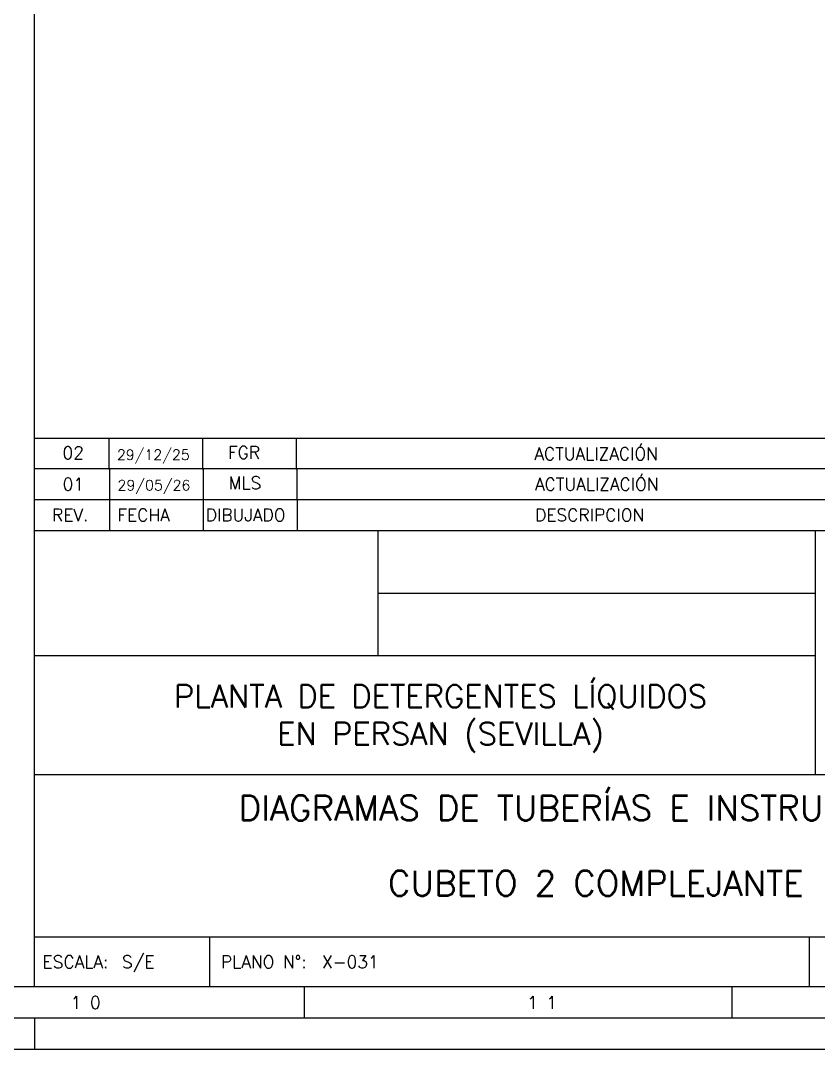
# Model space of a CAD drawing. Header units: millimetres. Extents: x 559 to 3993, y 623 to 920.
# Drawn here: x 2413.3 to 2477.1, y 622.9 to 705.1 of the extents above; entities that cross this region are included whole.
import ezdxf

# ---------------------------------------------------------------- set-up
doc = ezdxf.new("R2010")
doc.units = ezdxf.units.MM
doc.layers.add('CAJETIN', color=1, linetype='Continuous')
doc.layers.add('FORMATO', color=7, linetype='Continuous')
doc.styles.add('PY', font='ROMANS.shx')

# ---------------------------------------------------------------- blocks, each defined once
blk = doc.blocks.new('MARCO-A1')
at = {"layer": 'FORMATO', "color": 5}
for p, q in [((694.17, 10), (694.17, 5)), ((762.58, 10), (762.58, 5))]:
    blk.add_line(p, q, dxfattribs=at)
at = {"layer": 'FORMATO', "color": 1, "linetype": 'Continuous'}
blk.add_line((651, 5), (651, 0), dxfattribs=at)
at = {"layer": 'FORMATO', "color": 1}
blk.add_lwpolyline([(0, 594), (841, 594), (841, 0), (0, 0)], close=True, dxfattribs=at)
at = {"layer": 'FORMATO', "color": 5}
blk.add_lwpolyline([(5, 589), (836, 589), (836, 5), (5, 5)], close=True, dxfattribs=at)
at = {"layer": 'FORMATO', "color": 8, "linetype": 'Continuous'}
blk.add_lwpolyline([(10, 584), (831, 584), (831, 10), (10, 10)], close=True, dxfattribs=at)
at = {"layer": 'FORMATO', "color": 1, "style": 'PY'}
for s, p in [('1 0', (656.77, 6.5)), ('1 1', (729.83, 6.5))]:
    blk.add_text(s, height=2, dxfattribs=at).set_placement(p)

msp = doc.modelspace()

# ---------------------------------------------------------------- linework, layer by layer
at = {"layer": 'CAJETIN', "color": 8, "linetype": 'Continuous'}
for p, q in [((2414.414, 627.884), (2414.414, 914.544)), ((2414.414, 627.884), (2414.414, 670.496)), ((2414.414, 627.884), (2414.414, 670.496)), ((2414.414, 664.341), (2504.307, 664.341)), ((2441.881, 654.352), (2441.881, 664.341)), ((2476.84, 644.864), (2476.84, 664.341)), ((2441.881, 659.346), (2476.84, 659.346)), ((2414.414, 654.352), (2476.84, 654.352)), ((2414.414, 644.864), (2504.307, 644.864)), ((2414.414, 631.879), (2504.307, 631.879)), ((2414.414, 631.879), (2504.307, 631.879)), ((2428.397, 631.879), (2428.397, 627.884)), ((2428.397, 631.879), (2428.397, 627.884))]:
    msp.add_line(p, q, dxfattribs=at)
at = {"layer": 'CAJETIN', "color": 5}
for p, q in [((2414.352, 671.728), (2504.245, 671.728)), ((2420.345, 671.728), (2420.345, 669.231)), ((2427.836, 671.728), (2427.836, 669.231)), ((2435.327, 671.728), (2435.327, 669.231)), ((2414.404, 669.297), (2504.297, 669.297)), ((2420.397, 669.297), (2420.397, 666.8)), ((2427.888, 669.297), (2427.888, 666.8)), ((2435.379, 669.297), (2435.379, 666.8)), ((2414.414, 666.838), (2504.307, 666.838)), ((2420.407, 666.838), (2420.407, 664.341)), ((2427.898, 666.838), (2427.898, 664.341)), ((2435.389, 666.838), (2435.389, 664.341))]:
    msp.add_line(p, q, dxfattribs=at)
at = {"layer": 'CAJETIN', "color": 8}
msp.add_line((2476.341, 631.879), (2476.341, 627.884), dxfattribs=at)
msp.add_line((2476.341, 631.879), (2476.341, 627.884), dxfattribs=at)

# ---------------------------------------------------------------- block references
at = {"xscale": 0.499409123998651, "yscale": 0.499409123998651, "zscale": 0.499409123998651}
msp.add_blockref('MARCO-A1', (2089.299, 622.89), dxfattribs=at)

# ---------------------------------------------------------------- texts
at = {"layer": 'CAJETIN', "color": 1, "style": 'PY'}
for s, height, p in [('02', 0.9988, (2416.643, 670.058)), ('29/12/25', 0.8286, (2420.992, 669.985)), ('FGR', 0.9988, (2429.87, 670.085)), ('ACTUALIZACIÓN', 0.99882, (2454.354, 669.98)), ('01', 0.9988, (2416.654, 667.549)), ('29/05/26', 0.8286, (2421.044, 667.554)), ('MLS', 0.9988, (2429.922, 667.654)), ('ACTUALIZACIÓN', 0.99882, (2454.406, 667.549)), ('REV.', 0.9988, (2415.806, 665.09)), ('FECHA', 0.9988, (2421.027, 665.09)), ('DIBUJADO', 0.9988, (2428.095, 665.09)), ('DESCRIPCION', 0.99882, (2454.417, 665.09)), ('X-031', 0.9988, (2437.381, 629.382))]:
    msp.add_text(s, height=height, dxfattribs=at).set_placement(p)
at = {"layer": 'CAJETIN', "color": 5, "attachment_point": 5, "style": 'PY'}
for s, insert, char_height, width in [('PLANTA DE DETERGENTES LÍQUIDOS\\PEN PERSAN (SEVILLA)', (2446.869, 649.311), 1.79787, 79.06835), ('DIAGRAMAS DE TUBERÍAS E INSTRUMENTOS', (2459.361, 642.182), 1.99764, 88.63238), ('CUBETO 2 COMPLEJANTE', (2459.272, 636.165), 1.99764, 88.63238)]:
    msp.add_mtext(s, dxfattribs=dict(at, insert=insert, char_height=char_height, width=width))
at = {"layer": 'FORMATO', "color": 1, "style": 'PY'}
for s, height, p in [('S/E', 0.9988, (2421.395, 629.382)), ('ESCALA:', 0.9988, (2415.047, 629.382)), ('PLANO N%%D:', 0.99882, (2429.305, 629.382))]:
    msp.add_text(s, height=height, dxfattribs=at).set_placement(p)

doc.saveas('drawing.dxf')
